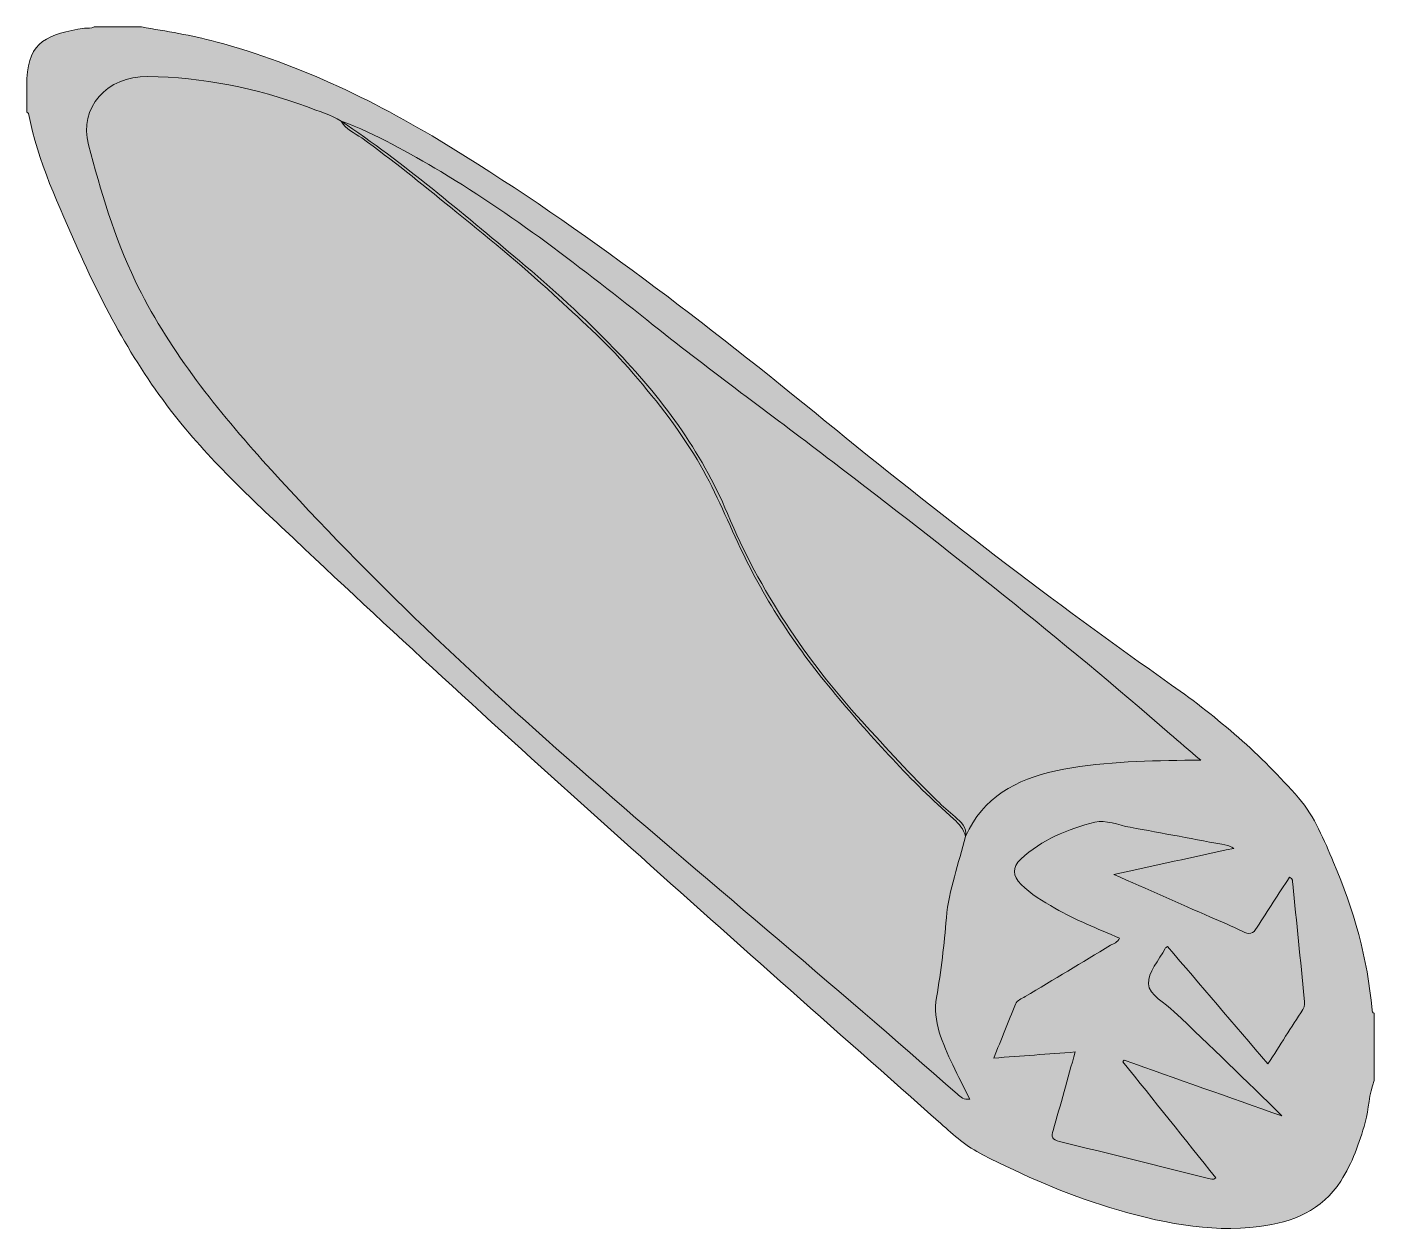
# Model space of a CAD drawing. Extents: x 547 to 1361, y -1357 to -628.
import ezdxf

# ---------------------------------------------------------------- set-up
doc = ezdxf.new("R2010")
doc.units = 0
doc.header["$MEASUREMENT"] = 0
doc.layers.add('katman 1', color=7, linetype='Continuous')

# ---------------------------------------------------------------- blocks, each defined once
blk = doc.blocks.new('block 2')
at = {"layer": 'katman 1', "true_color": 0xffffff}
h = blk.add_hatch(color=7, dxfattribs=at)
h.dxf.hatch_style = 2
edge = h.paths.add_edge_path()
edge.add_spline(control_points=[(616.43, -628.43), (631.46, -631.06), (646.54, -633.39), (661.31, -637.36), (712.65, -651.13), (759.69, -674.14), (804.76, -701.98), (884.02, -750.91), (957.55, -807.59), (1029.45, -866.4), (1097.38, -921.97), (1166.87, -975.37), (1238.7, -1025.83), (1266.77, -1045.55), (1292.83, -1067.97), (1315.43, -1094.04), (1325.37, -1105.48), (1330.71, -1119.42), (1336.56, -1132.97), (1348.85, -1161.43), (1357.13, -1191.01), (1359.77, -1222.01), (1359.84, -1222.93), (1359.97, -1223.77), (1361.01, -1224.09), (1361.01, -1237.63), (1361.01, -1251.17), (1361.01, -1264.71), (1357.89, -1272.85), (1357.92, -1281.68), (1355.62, -1290.03), (1352.18, -1302.46), (1347.86, -1314.49), (1340.87, -1325.37), (1329.48, -1343.16), (1311.86, -1350.28), (1291.88, -1352.82), (1260.71, -1356.79), (1230.76, -1350.2), (1201.25, -1341.29), (1174.69, -1333.27), (1149.4, -1322.08), (1124.63, -1309.57), (1114.95, -1304.67), (1107.17, -1297.69), (1099.27, -1290.68), (970.29, -1176.12), (840.76, -1062.18), (715.22, -943.8), (689.58, -919.61), (663.5, -896.04), (641.08, -868.73), (614.83, -836.78), (595.19, -801.03), (578.49, -763.43), (566.53, -736.47), (553.8, -709.87), (548.26, -680.63), (548.21, -680.33), (547.6, -680.13), (547.26, -679.87), (547.26, -673.1), (547.26, -666.33), (547.26, -659.56), (548.18, -637.29), (560.06, -632.66), (582.05, -629.14), (584.01, -628.82), (586.12, -629.77), (587.96, -628.43), (597.44, -628.43), (606.93, -628.43), (616.43, -628.43)], knot_values=[0, 0, 0, 0, 1, 1, 1, 2, 2, 2, 3, 3, 3, 4, 4, 4, 5, 5, 5, 6, 6, 6, 7, 7, 7, 8, 8, 8, 9, 9, 9, 10, 10, 10, 11, 11, 11, 12, 12, 12, 13, 13, 13, 14, 14, 14, 15, 15, 15, 16, 16, 16, 17, 17, 17, 18, 18, 18, 19, 19, 19, 20, 20, 20, 21, 21, 21, 22, 22, 22, 23, 23, 23, 24, 24, 24, 24], degree=3, periodic=1)
at = {"layer": 'katman 1', "true_color": 0xac8323}
h = blk.add_hatch(color=44, dxfattribs=at)
h.dxf.hatch_style = 2
edge = h.paths.add_edge_path()
edge.add_spline(control_points=[(1114.23, -1117.22), (1110.18, -1133.55), (1104.12, -1149.5), (1102.69, -1166.34), (1101.31, -1182.5), (1099.54, -1198.48), (1096.71, -1214.49), (1094.18, -1228.83), (1100.45, -1242.33), (1106.48, -1255.25), (1109.69, -1262.1), (1113.28, -1268.77), (1116.86, -1275.87), (1113.09, -1276.59), (1111.25, -1274.62), (1109.28, -1272.88), (1033.54, -1205.91), (955.38, -1141.75), (879.41, -1075.08), (812.88, -1016.69), (748.51, -956.03), (689.44, -889.96), (659.75, -856.75), (632.18, -822.1), (612.66, -781.71), (599.97, -755.45), (591.93, -727.53), (584.5, -699.53), (578.56, -677.17), (595.3, -658.07), (620.24, -658.37), (653.37, -658.79), (685.56, -665.24), (716.64, -676.74), (723.57, -679.3), (730.74, -681.41), (737.12, -685.32), (775.07, -710.8), (809.75, -740.43), (844.73, -769.68), (864.65, -786.34), (883.76, -803.94), (901.83, -822.54), (930.31, -851.86), (954.44, -884.31), (970.42, -922.35), (990.03, -968.99), (1017.72, -1010.45), (1051.71, -1047.89), (1066.43, -1064.1), (1081.26, -1080.17), (1096.88, -1095.53), (1100.43, -1099.03), (1104.2, -1102.23), (1107.92, -1105.52), (1111.32, -1108.54), (1115.45, -1111.54), (1114.23, -1117.22)], knot_values=[0, 0, 0, 0, 1, 1, 1, 2, 2, 2, 3, 3, 3, 4, 4, 4, 5, 5, 5, 6, 6, 6, 7, 7, 7, 8, 8, 8, 9, 9, 9, 10, 10, 10, 11, 11, 11, 12, 12, 12, 13, 13, 13, 14, 14, 14, 15, 15, 15, 16, 16, 16, 17, 17, 17, 18, 18, 18, 19, 19, 19, 19], degree=3, periodic=1)
at = {"layer": 'katman 1', "true_color": 0x916f1d}
h = blk.add_hatch(color=44, dxfattribs=at)
h.dxf.hatch_style = 2
edge = h.paths.add_edge_path()
edge.add_spline(control_points=[(1114.23, -1117.22), (1113.09, -1112.92), (1110.38, -1109.63), (1107.16, -1106.79), (1081.09, -1083.84), (1058.02, -1058.07), (1035.7, -1031.54), (1012.86, -1004.39), (993.29, -975.17), (978.18, -943.05), (969.76, -925.14), (962.33, -906.75), (952.11, -889.71), (940.17, -869.82), (925.8, -851.83), (910.55, -834.33), (896.58, -818.29), (880.67, -804.32), (865.24, -789.93), (845.4, -771.43), (824.1, -754.46), (803.06, -737.3), (785.5, -722.99), (767.89, -708.7), (749.46, -695.48), (745.13, -692.37), (739.78, -690.43), (737.12, -685.29), (758.34, -693.14), (777.87, -704.3), (797.23, -715.82), (844.25, -743.78), (886.85, -777.79), (929.64, -811.63), (963.91, -838.75), (999.25, -864.51), (1033.99, -891.04), (1103.33, -944), (1171.82, -998.02), (1237.67, -1055.29), (1243.26, -1060.15), (1248.94, -1064.92), (1256.29, -1071.2), (1251.85, -1071.2), (1249.32, -1071.16), (1246.79, -1071.22), (1220.65, -1071.78), (1194.49, -1072.19), (1168.76, -1077.66), (1144.7, -1082.79), (1124.85, -1093.65), (1114.23, -1117.22)], knot_values=[0, 0, 0, 0, 1, 1, 1, 2, 2, 2, 3, 3, 3, 4, 4, 4, 5, 5, 5, 6, 6, 6, 7, 7, 7, 8, 8, 8, 9, 9, 9, 10, 10, 10, 11, 11, 11, 12, 12, 12, 13, 13, 13, 14, 14, 14, 15, 15, 15, 16, 16, 16, 17, 17, 17, 17], degree=3, periodic=1)
at = {"layer": 'katman 1', "true_color": 0xf90c08}
h = blk.add_hatch(color=1, dxfattribs=at)
h.dxf.hatch_style = 2
edge = h.paths.add_edge_path()
edge.add_spline(control_points=[(1203.76, -1140.2), (1224.46, -1149.34), (1243.34, -1157.69), (1262.23, -1166.03), (1268.63, -1168.85), (1275.21, -1171.29), (1281.34, -1174.57), (1285.66, -1176.86), (1287.85, -1176.32), (1290.41, -1172.12), (1296.61, -1161.95), (1303.3, -1152.07), (1309.9, -1141.94), (1312.03, -1142.85), (1311.75, -1144.56), (1311.9, -1145.94), (1314.24, -1169.02), (1316.56, -1192.11), (1318.83, -1215.21), (1319.04, -1217.41), (1319.4, -1219.62), (1318.02, -1221.75), (1311.07, -1232.5), (1304.2, -1243.29), (1296.91, -1254.69), (1276.31, -1230.6), (1256.28, -1207.16), (1236.23, -1183.71), (1235.47, -1184.34), (1235.05, -1184.52), (1234.89, -1184.86), (1231.19, -1192.03), (1224.35, -1199.37), (1224.7, -1206.34), (1225.06, -1213.14), (1234.66, -1217.72), (1240.33, -1223.14), (1262.01, -1243.9), (1283.84, -1264.5), (1305.2, -1286.09), (1273.45, -1274.82), (1241.71, -1263.57), (1209.96, -1252.3), (1209.71, -1252.63), (1209.47, -1252.98), (1209.24, -1253.31), (1227.92, -1276.63), (1246.61, -1299.95), (1265.42, -1323.41), (1263.82, -1324.97), (1262.33, -1324.16), (1260.98, -1323.82), (1231.01, -1316.36), (1201.09, -1308.73), (1171.07, -1301.57), (1166.31, -1300.43), (1166, -1298.75), (1167.15, -1294.77), (1171.64, -1279.26), (1175.91, -1263.7), (1180.48, -1247.42), (1163.91, -1248.67), (1148.05, -1249.87), (1131.3, -1251.14), (1135.89, -1239.73), (1140.05, -1229.11), (1144.42, -1218.56), (1145.42, -1216.16), (1148.07, -1215.3), (1150.19, -1214.03), (1167.4, -1203.7), (1184.64, -1193.42), (1201.82, -1183.03), (1203.66, -1181.91), (1206.06, -1181.38), (1207.23, -1178.7), (1194.04, -1172.97), (1180.68, -1167.72), (1168.21, -1160.62), (1160.94, -1156.49), (1153.79, -1152.17), (1147.84, -1146.21), (1142.56, -1140.92), (1142.25, -1136.01), (1147.54, -1131.05), (1160.22, -1119.15), (1176.11, -1112.88), (1192.43, -1108.66), (1198.79, -1107), (1206.51, -1110.45), (1213.6, -1111.75), (1233.33, -1115.35), (1253.05, -1119.03), (1272.75, -1122.73), (1273.54, -1122.87), (1274.26, -1123.44), (1276.33, -1124.46), (1251.84, -1129.77), (1228.74, -1134.78), (1203.76, -1140.2)], knot_values=[0, 0, 0, 0, 1, 1, 1, 2, 2, 2, 3, 3, 3, 4, 4, 4, 5, 5, 5, 6, 6, 6, 7, 7, 7, 8, 8, 8, 9, 9, 9, 10, 10, 10, 11, 11, 11, 12, 12, 12, 13, 13, 13, 14, 14, 14, 15, 15, 15, 16, 16, 16, 17, 17, 17, 18, 18, 18, 19, 19, 19, 20, 20, 20, 21, 21, 21, 22, 22, 22, 23, 23, 23, 24, 24, 24, 25, 25, 25, 26, 26, 26, 27, 27, 27, 28, 28, 28, 29, 29, 29, 30, 30, 30, 31, 31, 31, 32, 32, 32, 33, 33, 33, 33], degree=3, periodic=1)
at = {"layer": 'katman 1', "lineweight": 0}
for points, knots in [([(616.43, -628.43), (631.46, -631.06), (646.54, -633.39), (661.31, -637.36), (712.65, -651.13), (759.69, -674.14), (804.76, -701.98), (884.02, -750.91), (957.55, -807.59), (1029.45, -866.4), (1097.38, -921.97), (1166.87, -975.37), (1238.7, -1025.83), (1266.77, -1045.55), (1292.83, -1067.97), (1315.43, -1094.04), (1325.37, -1105.48), (1330.71, -1119.42), (1336.56, -1132.97), (1348.85, -1161.43), (1357.13, -1191.01), (1359.77, -1222.01), (1359.84, -1222.93), (1359.97, -1223.77), (1361.01, -1224.09), (1361.01, -1237.63), (1361.01, -1251.17), (1361.01, -1264.71), (1357.89, -1272.85), (1357.92, -1281.68), (1355.62, -1290.03), (1352.18, -1302.46), (1347.86, -1314.49), (1340.87, -1325.37), (1329.48, -1343.16), (1311.86, -1350.28), (1291.88, -1352.82), (1260.71, -1356.79), (1230.76, -1350.2), (1201.25, -1341.29), (1174.69, -1333.27), (1149.4, -1322.08), (1124.63, -1309.57), (1114.95, -1304.67), (1107.17, -1297.69), (1099.27, -1290.68), (970.29, -1176.12), (840.76, -1062.18), (715.22, -943.8), (689.58, -919.61), (663.5, -896.04), (641.08, -868.73), (614.83, -836.78), (595.19, -801.03), (578.49, -763.43), (566.53, -736.47), (553.8, -709.87), (548.26, -680.63), (548.21, -680.33), (547.6, -680.13), (547.26, -679.87), (547.26, -673.1), (547.26, -666.33), (547.26, -659.56), (548.18, -637.29), (560.06, -632.66), (582.05, -629.14), (584.01, -628.82), (586.12, -629.77), (587.96, -628.43), (597.44, -628.43), (606.93, -628.43), (616.43, -628.43)], [0, 0, 0, 0, 1, 1, 1, 2, 2, 2, 3, 3, 3, 4, 4, 4, 5, 5, 5, 6, 6, 6, 7, 7, 7, 8, 8, 8, 9, 9, 9, 10, 10, 10, 11, 11, 11, 12, 12, 12, 13, 13, 13, 14, 14, 14, 15, 15, 15, 16, 16, 16, 17, 17, 17, 18, 18, 18, 19, 19, 19, 20, 20, 20, 21, 21, 21, 22, 22, 22, 23, 23, 23, 24, 24, 24, 24]), ([(1114.23, -1117.22), (1110.18, -1133.55), (1104.12, -1149.5), (1102.69, -1166.34), (1101.31, -1182.5), (1099.54, -1198.48), (1096.71, -1214.49), (1094.18, -1228.83), (1100.45, -1242.33), (1106.48, -1255.25), (1109.69, -1262.1), (1113.28, -1268.77), (1116.86, -1275.87), (1113.09, -1276.59), (1111.25, -1274.62), (1109.28, -1272.88), (1033.54, -1205.91), (955.38, -1141.75), (879.41, -1075.08), (812.88, -1016.69), (748.51, -956.03), (689.44, -889.96), (659.75, -856.75), (632.18, -822.1), (612.66, -781.71), (599.97, -755.45), (591.93, -727.53), (584.5, -699.53), (578.56, -677.17), (595.3, -658.07), (620.24, -658.37), (653.37, -658.79), (685.56, -665.24), (716.64, -676.74), (723.57, -679.3), (730.74, -681.41), (737.12, -685.32), (775.07, -710.8), (809.75, -740.43), (844.73, -769.68), (864.65, -786.34), (883.76, -803.94), (901.83, -822.54), (930.31, -851.86), (954.44, -884.31), (970.42, -922.35), (990.03, -968.99), (1017.72, -1010.45), (1051.71, -1047.89), (1066.43, -1064.1), (1081.26, -1080.17), (1096.88, -1095.53), (1100.43, -1099.03), (1104.2, -1102.23), (1107.92, -1105.52), (1111.32, -1108.54), (1115.45, -1111.54), (1114.23, -1117.22)], [0, 0, 0, 0, 1, 1, 1, 2, 2, 2, 3, 3, 3, 4, 4, 4, 5, 5, 5, 6, 6, 6, 7, 7, 7, 8, 8, 8, 9, 9, 9, 10, 10, 10, 11, 11, 11, 12, 12, 12, 13, 13, 13, 14, 14, 14, 15, 15, 15, 16, 16, 16, 17, 17, 17, 18, 18, 18, 19, 19, 19, 19]), ([(1114.23, -1117.22), (1113.09, -1112.92), (1110.38, -1109.63), (1107.16, -1106.79), (1081.09, -1083.84), (1058.02, -1058.07), (1035.7, -1031.54), (1012.86, -1004.39), (993.29, -975.17), (978.18, -943.05), (969.76, -925.14), (962.33, -906.75), (952.11, -889.71), (940.17, -869.82), (925.8, -851.83), (910.55, -834.33), (896.58, -818.29), (880.67, -804.32), (865.24, -789.93), (845.4, -771.43), (824.1, -754.46), (803.06, -737.3), (785.5, -722.99), (767.89, -708.7), (749.46, -695.48), (745.13, -692.37), (739.78, -690.43), (737.12, -685.29), (758.34, -693.14), (777.87, -704.3), (797.23, -715.82), (844.25, -743.78), (886.85, -777.79), (929.64, -811.63), (963.91, -838.75), (999.25, -864.51), (1033.99, -891.04), (1103.33, -944), (1171.82, -998.02), (1237.67, -1055.29), (1243.26, -1060.15), (1248.94, -1064.92), (1256.29, -1071.2), (1251.85, -1071.2), (1249.32, -1071.16), (1246.79, -1071.22), (1220.65, -1071.78), (1194.49, -1072.19), (1168.76, -1077.66), (1144.7, -1082.79), (1124.85, -1093.65), (1114.23, -1117.22)], [0, 0, 0, 0, 1, 1, 1, 2, 2, 2, 3, 3, 3, 4, 4, 4, 5, 5, 5, 6, 6, 6, 7, 7, 7, 8, 8, 8, 9, 9, 9, 10, 10, 10, 11, 11, 11, 12, 12, 12, 13, 13, 13, 14, 14, 14, 15, 15, 15, 16, 16, 16, 17, 17, 17, 17]), ([(1203.76, -1140.2), (1224.46, -1149.34), (1243.34, -1157.69), (1262.23, -1166.03), (1268.63, -1168.85), (1275.21, -1171.29), (1281.34, -1174.57), (1285.66, -1176.86), (1287.85, -1176.32), (1290.41, -1172.12), (1296.61, -1161.95), (1303.3, -1152.07), (1309.9, -1141.94), (1312.03, -1142.85), (1311.75, -1144.56), (1311.9, -1145.94), (1314.24, -1169.02), (1316.56, -1192.11), (1318.83, -1215.21), (1319.04, -1217.41), (1319.4, -1219.62), (1318.02, -1221.75), (1311.07, -1232.5), (1304.2, -1243.29), (1296.91, -1254.69), (1276.31, -1230.6), (1256.28, -1207.16), (1236.23, -1183.71), (1235.47, -1184.34), (1235.05, -1184.52), (1234.89, -1184.86), (1231.19, -1192.03), (1224.35, -1199.37), (1224.7, -1206.34), (1225.06, -1213.14), (1234.66, -1217.72), (1240.33, -1223.14), (1262.01, -1243.9), (1283.84, -1264.5), (1305.2, -1286.09), (1273.45, -1274.82), (1241.71, -1263.57), (1209.96, -1252.3), (1209.71, -1252.63), (1209.47, -1252.98), (1209.24, -1253.31), (1227.92, -1276.63), (1246.61, -1299.95), (1265.42, -1323.41), (1263.82, -1324.97), (1262.33, -1324.16), (1260.98, -1323.82), (1231.01, -1316.36), (1201.09, -1308.73), (1171.07, -1301.57), (1166.31, -1300.43), (1166, -1298.75), (1167.15, -1294.77), (1171.64, -1279.26), (1175.91, -1263.7), (1180.48, -1247.42), (1163.91, -1248.67), (1148.05, -1249.87), (1131.3, -1251.14), (1135.89, -1239.73), (1140.05, -1229.11), (1144.42, -1218.56), (1145.42, -1216.16), (1148.07, -1215.3), (1150.19, -1214.03), (1167.4, -1203.7), (1184.64, -1193.42), (1201.82, -1183.03), (1203.66, -1181.91), (1206.06, -1181.38), (1207.23, -1178.7), (1194.04, -1172.97), (1180.68, -1167.72), (1168.21, -1160.62), (1160.94, -1156.49), (1153.79, -1152.17), (1147.84, -1146.21), (1142.56, -1140.92), (1142.25, -1136.01), (1147.54, -1131.05), (1160.22, -1119.15), (1176.11, -1112.88), (1192.43, -1108.66), (1198.79, -1107), (1206.51, -1110.45), (1213.6, -1111.75), (1233.33, -1115.35), (1253.05, -1119.03), (1272.75, -1122.73), (1273.54, -1122.87), (1274.26, -1123.44), (1276.33, -1124.46), (1251.84, -1129.77), (1228.74, -1134.78), (1203.76, -1140.2)], [0, 0, 0, 0, 1, 1, 1, 2, 2, 2, 3, 3, 3, 4, 4, 4, 5, 5, 5, 6, 6, 6, 7, 7, 7, 8, 8, 8, 9, 9, 9, 10, 10, 10, 11, 11, 11, 12, 12, 12, 13, 13, 13, 14, 14, 14, 15, 15, 15, 16, 16, 16, 17, 17, 17, 18, 18, 18, 19, 19, 19, 20, 20, 20, 21, 21, 21, 22, 22, 22, 23, 23, 23, 24, 24, 24, 25, 25, 25, 26, 26, 26, 27, 27, 27, 28, 28, 28, 29, 29, 29, 30, 30, 30, 31, 31, 31, 32, 32, 32, 33, 33, 33, 33])]:
    blk.add_open_spline(points, degree=3, knots=knots, dxfattribs=at)

msp = doc.modelspace()

# ---------------------------------------------------------------- block references
at = {"layer": 'katman 1'}
msp.add_blockref('block 2', (0, 0), dxfattribs=at)

doc.saveas('drawing.dxf')
